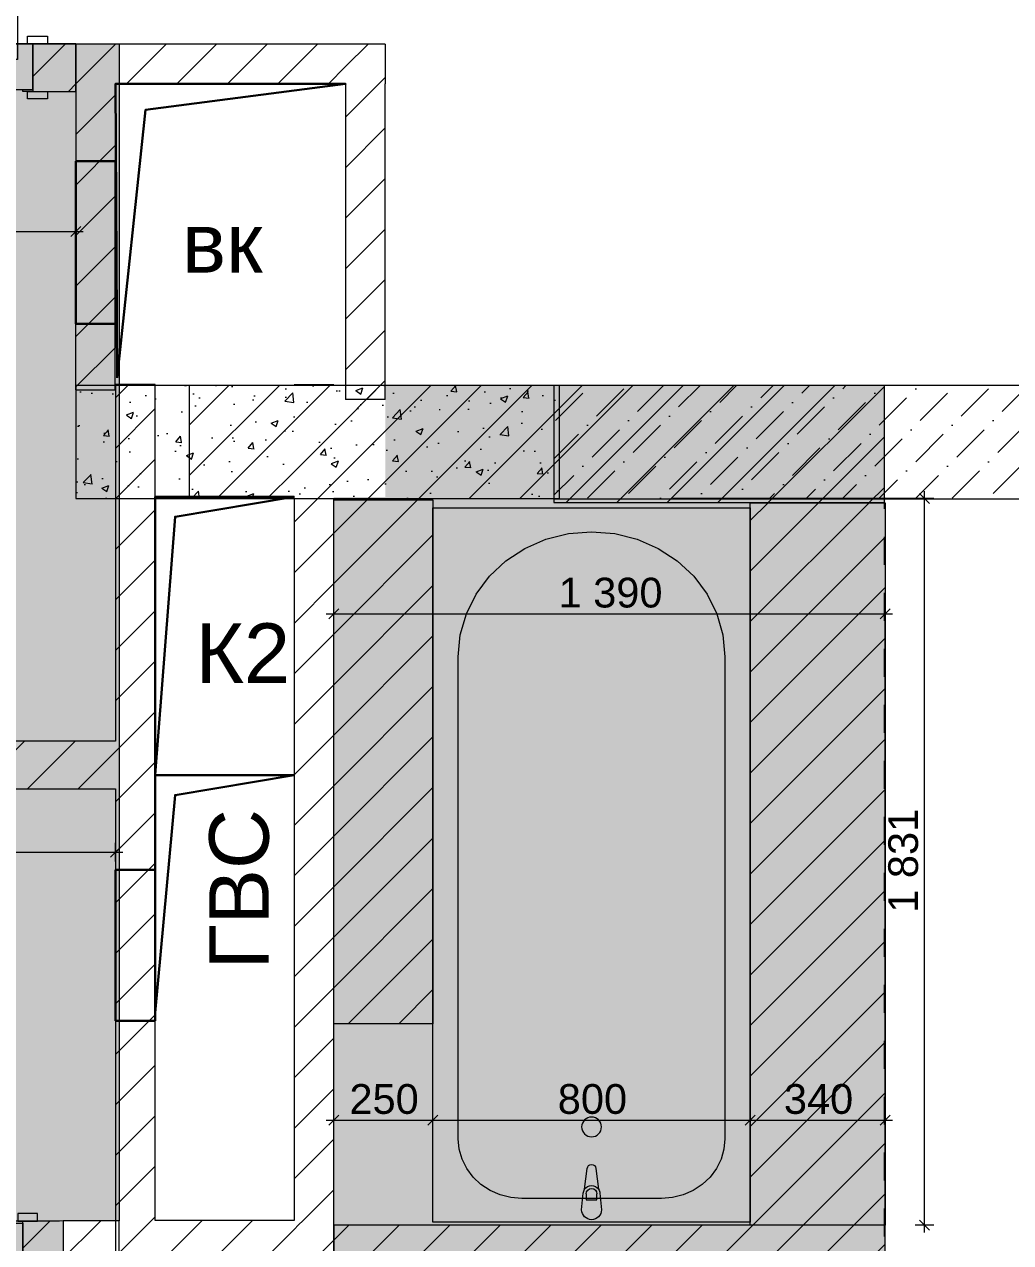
# Model space of a CAD drawing. Header units: millimetres. Extents: x 2336463 to 2579121, y 595385 to 778077.
# Drawn here: x 2405945 to 2408431, y 706978 to 710048 of the extents above; entities that cross this region are included whole.
import ezdxf

# ---------------------------------------------------------------- set-up
doc = ezdxf.new("R2010")
doc.units = ezdxf.units.MM
doc.header["$MEASUREMENT"] = 0
doc.linetypes.add('короткая штриховая', pattern=[141.111111, 70.555556, -70.555556])
for name, color, linetype in [('+возводимые стены', 7, 'Continuous'), ('1 Планировка размеры', 7, 'Continuous'), ('сит план', 7, 'Continuous')]:
    doc.layers.add(name, color=color, linetype=linetype)
for name, color, linetype, lineweight in [('+возводимые стены_Ном._пера__1', 7, 'Continuous', 13), ('+возводимые стены_Ном._пера__101', 252, 'Continuous', 5), ('+стена с дверью_Ном._пера__1', 7, 'Continuous', 13), ('1 Планировка_Ном._пера__1', 7, 'Continuous', 13), ('Двери ARCHICAD_Ном._пера__1', 7, 'Continuous', 13), ('Конструктив - Стены Несущие_Ном._пера__1', 7, 'Continuous', 13), ('Конструктив - Стены Несущие_Ном._пера__21', 7, 'Continuous', 30), ('сит план_Ном._пера__1', 7, 'Continuous', 13), ('сит план_Ном._пера__21', 7, 'Continuous', 30)]:
    doc.layers.add(name, color=color, linetype=linetype, lineweight=lineweight)
for name, color, linetype, lineweight, true_color in [('+возводимые стены_Ном._пера__169', 7, 'Continuous', 5, 0x68b353), ('+возводимые стены_Ном._пера__242', 7, 'Continuous', 13, 0x1b55b5), ('+размер планировка_Ном._пера__9', 7, 'Continuous', 15, 0x3dad99), ('+стена с дверью_Ном._пера__243', 7, 'Continuous', 13, 0xe25822), ('1 Планировка размеры_Ном._пера__242', 7, 'Continuous', 13, 0x1b55b5), ('Конструктив - Стены Несущие_Ном._пера__162', 7, 'Continuous', 5, 0xaaaaaa), ('сит план_Ном._пера__87', 7, 'Continuous', 20, 0x6a6a6a)]:
    doc.layers.add(name, color=color, linetype=linetype, lineweight=lineweight, true_color=true_color)
doc.styles.add('СГЕНЕРИР_СТИЛЬ_1', font='arial.ttf')
doc.dimstyles.new('СГЕНЕРИР_СТИЛЬ__1', dxfattribs={"dimtxt": 75, "dimasz": 23.75, "dimexe": 0.18, "dimexo": 300, "dimgap": 0, "dimtad": 1, "dimtih": 1, "dimtoh": 1, "dimdec": 0, "dimzin": 0, "dimdsep": 46, "dimtxsty": 'СГЕНЕРИР_СТИЛЬ_1', "dimblk": 'ARROWHEAD_6', "dimblk1": 'ARROWHEAD_6', "dimblk2": 'ARROWHEAD_6', "dimcen": 0.09, "dimclrd": 256, "dimclre": 256, "dimclrt": 256, "dimazin": 0, "dimtfac": 1, "dimtdec": 4, "dimtmove": 0, "dimatfit": 3, "dimfxl": 0, "dimtolj": 1, "dimtzin": 0, "dimarcsym": 0})
doc.dimstyles.new('СГЕНЕРИР_СТИЛЬ__2', dxfattribs={"dimtxt": 75, "dimasz": 23.75, "dimexe": 0.18, "dimexo": 300, "dimgap": 0, "dimtad": 1, "dimdec": 0, "dimzin": 0, "dimdsep": 46, "dimtxsty": 'СГЕНЕРИР_СТИЛЬ_1', "dimblk": 'ARROWHEAD_6', "dimblk1": 'ARROWHEAD_6', "dimblk2": 'ARROWHEAD_6', "dimcen": 0.09, "dimclrd": 256, "dimclre": 256, "dimclrt": 256, "dimazin": 0, "dimtfac": 1, "dimtdec": 4, "dimtmove": 0, "dimatfit": 3, "dimfxl": 0, "dimtolj": 1, "dimtzin": 0, "dimarcsym": 0})
pattern_1 = [(45, (2086872.015, 585813.69), (-63.639609, 63.639609), [])]

# ---------------------------------------------------------------- blocks, each defined once
blk = doc.blocks.new('Стена_949', base_point=(2406075.1, 709998.4))
at = {"layer": 'сит план_Ном._пера__87', "linetype": 'Continuous', "lineweight": 20, "true_color": 0x6a6a6a}
h = blk.add_hatch(dxfattribs=at)
h.set_pattern_fill('Блоки_Бетонные_Эффективные', color=251, style=0, pattern_type=2)
h.set_pattern_definition(pattern_1)
h.paths.add_polyline_path([(2406075.1, 709998.4), (2406074.5, 709127.1), (2406174.5, 709127), (2406175.1, 709998.3)])
at = {"layer": 'сит план_Ном._пера__1', "color": 7, "linetype": 'Continuous', "lineweight": 13, "flags": 128}
for points in [[(2406075.1, 709998.4), (2406074.5, 709127.1)], [(2406175.1, 709998.3), (2406075.1, 709998.4)], [(2406175.1, 709997.9), (2406175.1, 709998.3)], [(2406174.5, 709127), (2406175, 709897.9)], [(2406074.5, 709127.1), (2406174.5, 709127)]]:
    blk.add_lwpolyline(points, dxfattribs=at)
blk = doc.blocks.new('Стена_950', base_point=(2406075.1, 709997.9))
at = {"layer": 'сит план_Ном._пера__87', "linetype": 'Continuous', "lineweight": 20, "true_color": 0x6a6a6a}
h = blk.add_hatch(dxfattribs=at)
h.set_pattern_fill('Блоки_Бетонные_Эффективные', color=251, style=0, pattern_type=2)
h.set_pattern_definition(pattern_1)
h.paths.add_polyline_path([(2406755, 709997.9), (2406175.1, 709997.9), (2406175, 709897.9), (2406755, 709897.9)])
h = blk.add_hatch(dxfattribs=at)
h.set_pattern_fill('Блоки_Бетонные_Эффективные', color=251, style=0, pattern_type=2)
h.set_pattern_definition(pattern_1)
h.paths.add_polyline_path([(2406755, 709897.9), (2406855, 709897.9), (2406855, 709997.9)])
h = blk.add_hatch(dxfattribs=at)
h.set_pattern_fill('Блоки_Бетонные_Эффективные', color=251, style=0, pattern_type=2)
h.set_pattern_definition(pattern_1)
h.paths.add_polyline_path([(2406755, 709897.9), (2406855, 709997.9), (2406755, 709997.9)])
at = {"layer": 'сит план_Ном._пера__1', "color": 7, "linetype": 'Continuous', "lineweight": 13, "flags": 128}
for points in [[(2406855, 709997.9), (2406175.1, 709997.9)], [(2406855, 709997.9), (2406855, 709897.9)], [(2406175, 709897.9), (2406755, 709897.9)]]:
    blk.add_lwpolyline(points, dxfattribs=at)
blk = doc.blocks.new('Стена_951', base_point=(2406855, 709997.9))
at = {"layer": 'сит план_Ном._пера__87', "linetype": 'Continuous', "lineweight": 20, "true_color": 0x6a6a6a}
h = blk.add_hatch(dxfattribs=at)
h.set_pattern_fill('Блоки_Бетонные_Эффективные', color=251, style=0, pattern_type=2)
h.set_pattern_definition(pattern_1)
h.paths.add_polyline_path([(2406755, 709897.9), (2406754.8, 709102.8), (2406854.8, 709102.8), (2406855, 709897.9)])
at = {"layer": 'сит план_Ном._пера__1', "color": 7, "linetype": 'Continuous', "lineweight": 13, "flags": 128}
for points in [[(2406755, 709897.9), (2406754.8, 709102.8)], [(2406854.8, 709102.8), (2406855, 709897.9)], [(2406854.8, 709102.8), (2406754.8, 709102.8)]]:
    blk.add_lwpolyline(points, dxfattribs=at)
blk = doc.blocks.new('Стена_952', base_point=(2406361, 709137.9))
at = {"layer": 'сит план_Ном._пера__87', "linetype": 'Continuous', "lineweight": 20, "true_color": 0x6a6a6a}
h = blk.add_hatch(dxfattribs=at)
h.set_pattern_fill('Блоки_Бетонные_Эффективные', color=251, style=0, pattern_type=2)
h.set_pattern_definition(pattern_1)
h.paths.add_polyline_path([(2406625, 708852.8), (2406625, 709137.8), (2406361, 709137.9), (2406360.9, 708852.9)])
h = blk.add_hatch(dxfattribs=at)
h.set_pattern_fill('Блоки_Бетонные_Эффективные', color=251, style=0, pattern_type=2)
h.set_pattern_definition(pattern_1)
h.paths.add_polyline_path([(2407279.9, 708852.7), (2407280, 709137.7), (2406725, 709137.8), (2406725, 708852.8)])
at = {"layer": 'сит план_Ном._пера__1', "color": 7, "linetype": 'Continuous', "lineweight": 13, "flags": 128}
for points in [[(2406361, 709137.9), (2406360.9, 708852.9)], [(2406625, 709137.8), (2406361, 709137.9)], [(2406754.8, 709137.8), (2406725, 709137.8)], [(2407280, 709137.7), (2406854.8, 709137.8)], [(2406360.9, 708852.9), (2406625, 708852.8)], [(2406725, 708852.8), (2407279.9, 708852.7)]]:
    blk.add_lwpolyline(points, dxfattribs=at)
blk = doc.blocks.new('Стена_953', base_point=(2406175, 709139.9))
at = {"layer": 'сит план_Ном._пера__87', "linetype": 'Continuous', "lineweight": 20, "true_color": 0x6a6a6a}
h = blk.add_hatch(dxfattribs=at)
h.set_pattern_fill('Блоки_Бетонные_Эффективные', color=251, style=0, pattern_type=2)
h.set_pattern_definition(pattern_1)
h.paths.add_polyline_path([(2406275, 707033.9), (2406275, 709139.9), (2406175, 709139.9), (2406175, 707033.9)])
h = blk.add_hatch(dxfattribs=at)
h.set_pattern_fill('Блоки_Бетонные_Эффективные', color=251, style=0, pattern_type=2)
h.set_pattern_definition(pattern_1)
h.paths.add_polyline_path([(2406275, 707033.9), (2406175, 706933.9), (2406275, 706933.9)])
h = blk.add_hatch(dxfattribs=at)
h.set_pattern_fill('Блоки_Бетонные_Эффективные', color=251, style=0, pattern_type=2)
h.set_pattern_definition(pattern_1)
h.paths.add_polyline_path([(2406275, 707033.9), (2406175, 707033.9), (2406175, 706933.9)])
at = {"layer": 'сит план_Ном._пера__1', "color": 7, "linetype": 'Continuous', "lineweight": 13, "flags": 128}
for points in [[(2406175, 709139.9), (2406175, 708241.2)], [(2406275, 709139.9), (2406175, 709139.9)], [(2406275, 707033.9), (2406275, 709139.9)], [(2406175, 708121.2), (2406175, 706933.9)]]:
    blk.add_lwpolyline(points, dxfattribs=at)
blk = doc.blocks.new('Стена_954', base_point=(2406175, 706933.9))
at = {"layer": 'сит план_Ном._пера__87', "linetype": 'Continuous', "lineweight": 20, "true_color": 0x6a6a6a}
h = blk.add_hatch(dxfattribs=at)
h.set_pattern_fill('Блоки_Бетонные_Эффективные', color=251, style=0, pattern_type=2)
h.set_pattern_definition(pattern_1)
h.paths.add_polyline_path([(2406275, 706933.9), (2406625, 706933.9), (2406625, 707033.9), (2406275, 707033.9)])
h = blk.add_hatch(dxfattribs=at)
h.set_pattern_fill('Блоки_Бетонные_Эффективные', color=251, style=0, pattern_type=2)
h.set_pattern_definition(pattern_1)
h.paths.add_polyline_path([(2406725, 707033.9), (2406625, 707033.9), (2406725, 706933.9)])
h = blk.add_hatch(dxfattribs=at)
h.set_pattern_fill('Блоки_Бетонные_Эффективные', color=251, style=0, pattern_type=2)
h.set_pattern_definition(pattern_1)
h.paths.add_polyline_path([(2406725, 706933.9), (2406625, 707033.9), (2406625, 706933.9)])
at = {"layer": 'сит план_Ном._пера__1', "color": 7, "linetype": 'Continuous', "lineweight": 13, "flags": 128}
for points in [[(2406625, 707033.9), (2406275, 707033.9)], [(2406725, 706933.9), (2406725, 707033.9)], [(2406175, 706933.9), (2406178, 706933.9)], [(2406328, 706933.9), (2406725, 706933.9)]]:
    blk.add_lwpolyline(points, dxfattribs=at)
blk = doc.blocks.new('Стена_955', base_point=(2406725, 706933.9))
at = {"layer": 'сит план_Ном._пера__87', "linetype": 'Continuous', "lineweight": 20, "true_color": 0x6a6a6a}
h = blk.add_hatch(dxfattribs=at)
h.set_pattern_fill('Блоки_Бетонные_Эффективные', color=251, style=0, pattern_type=2)
h.set_pattern_definition(pattern_1)
h.paths.add_polyline_path([(2406725, 707033.9), (2406725, 709139.9), (2406625, 709139.9), (2406625, 707033.9)])
at = {"layer": 'сит план_Ном._пера__1', "color": 7, "linetype": 'Continuous', "lineweight": 13, "flags": 128}
for points in [[(2406625, 709139.9), (2406725, 709139.9)], [(2406625, 708852.8), (2406625, 707033.9)], [(2406725, 707033.9), (2406725, 708852.8)]]:
    blk.add_lwpolyline(points, dxfattribs=at)
blk = doc.blocks.new('Стена_1004', base_point=(2406725, 706921.9))
at = {"layer": '+возводимые стены_Ном._пера__169', "linetype": 'Continuous', "lineweight": 5, "true_color": 0x68b353}
h = blk.add_hatch(dxfattribs=at)
h.set_pattern_fill('Блоки_Бетонные_Эффективные', color=85, style=0, pattern_type=2)
h.set_pattern_definition(pattern_1)
h.paths.add_polyline_path([(2406725, 706921.9), (2408115.1, 706921.9), (2408115.1, 707021.9), (2406725, 707021.9)])
at = {"layer": '+возводимые стены_Ном._пера__101', "color": 252, "linetype": 'Continuous', "lineweight": 5, "flags": 128}
for points in [[(2408115.1, 707021.9), (2406725, 707021.9)], [(2406725, 707021.9), (2406725, 706921.9)], [(2408115.1, 706921.9), (2408115.1, 707021.9)], [(2406725, 706921.9), (2408115.1, 706921.9)]]:
    blk.add_lwpolyline(points, dxfattribs=at)
blk = doc.blocks.new('Стена_1007', base_point=(2404335, 708241.2))
at = {"layer": '+возводимые стены_Ном._пера__169', "linetype": 'Continuous', "lineweight": 5, "true_color": 0x68b353}
h = blk.add_hatch(dxfattribs=at)
h.set_pattern_fill('Блоки_Бетонные_Эффективные', color=85, style=0, pattern_type=2)
h.set_pattern_definition(pattern_1)
h.paths.add_polyline_path([(2404335, 708121.2), (2406175, 708121.2), (2406175, 708241.2), (2404335, 708241.2)])
at = {"layer": '+возводимые стены_Ном._пера__101', "color": 252, "linetype": 'Continuous', "lineweight": 5, "flags": 128}
for points in [[(2406175, 708241.2), (2404335, 708241.2)], [(2404335, 708121.2), (2406175, 708121.2)]]:
    blk.add_lwpolyline(points, dxfattribs=at)
blk = doc.blocks.new('Однопольная Дверь 25_3')
at = {"layer": 'Двери ARCHICAD_Ном._пера__1', "color": 7, "linetype": 'Continuous', "lineweight": 13}
for p, q in [((362, 0), (362, 804)), ((362, 804), (402, 804)), ((402, 804), (402, 0)), ((-477, 0), (-477, 19)), ((-477, 19), (-427, 19)), ((-427, 0), (-477, 0)), ((-440, 0), (-477, 0)), ((-440, 0), (-477, 0)), ((-402, 0), (-440, 0)), ((-440, 0), (-440, -115)), ((-440, 0), (-440, -115)), ((-440, 0), (-440, -115)), ((-427, 19), (-427, 0)), ((-402, -40), (-402, 0)), ((402, 0), (362, 0)), ((440, 0), (402, 0)), ((402, 0), (402, -40)), ((427, 19), (477, 19)), ((427, 0), (427, 19)), ((477, 0), (427, 0)), ((440, -115), (440, 0)), ((440, 0), (440, -115)), ((440, 0), (440, -115)), ((440, 0), (477, 0)), ((440, 0), (477, 0)), ((477, 19), (477, 0)), ((-390, -40), (-402, -40)), ((-390, -115), (-390, -40)), ((402, -40), (390, -40)), ((390, -40), (390, -115)), ((-477, -139), (-477, -120)), ((-477, -120), (-427, -120)), ((-440, -120), (-477, -120)), ((-440, -120), (-477, -120)), ((-440, -120), (-440, -115)), ((-440, -115), (-415, -115)), ((-440, -115), (-390, -115)), ((-440, -115), (-440, -120)), ((-440, -115), (-440, -120)), ((-415, -120), (-440, -120)), ((-427, -120), (-427, -139)), ((-415, -115), (-415, -120)), ((390, -115), (440, -115)), ((415, -120), (415, -115)), ((415, -115), (440, -115)), ((440, -120), (415, -120)), ((427, -120), (477, -120)), ((427, -139), (427, -120)), ((440, -115), (440, -120)), ((440, -115), (440, -120)), ((440, -115), (440, -120)), ((440, -120), (477, -120)), ((440, -120), (477, -120)), ((477, -120), (477, -139)), ((-427, -139), (-477, -139)), ((477, -139), (427, -139))]:
    blk.add_line(p, q, dxfattribs=at)
blk.add_arc((402, 0), 804, 90, 180, dxfattribs=at)
blk = doc.blocks.new('Стена_1008', base_point=(2406075.1, 709999))
at = {"layer": '+возводимые стены_Ном._пера__169', "linetype": 'Continuous', "lineweight": 5, "true_color": 0x68b353}
h = blk.add_hatch(dxfattribs=at)
h.set_pattern_fill('Блоки_Бетонные_Эффективные', color=85, style=0, pattern_type=2)
h.set_pattern_definition(pattern_1)
h.paths.add_polyline_path([(2404335, 709999), (2404335, 709879), (2405086.2, 709879), (2405086.2, 709999)])
h = blk.add_hatch(dxfattribs=at)
h.set_pattern_fill('Блоки_Бетонные_Эффективные', color=85, style=0, pattern_type=2)
h.set_pattern_definition(pattern_1)
h.paths.add_polyline_path([(2406075.1, 709999), (2405966.2, 709999), (2405966.2, 709879), (2406075.1, 709879)])
at = {"layer": '+возводимые стены_Ном._пера__101', "color": 252, "linetype": 'Continuous', "lineweight": 5}
for p, q in [((2405086.2, 709999), (2405049.2, 709999)), ((2405086.2, 709999), (2405086.2, 709884)), ((2405966.2, 709999), (2406003.2, 709999)), ((2405966.2, 709999), (2405966.2, 709884)), ((2405086.2, 709879), (2405049.2, 709879)), ((2405086.2, 709884), (2405086.2, 709879)), ((2405966.2, 709884), (2405966.2, 709879)), ((2405966.2, 709879), (2406003.2, 709879))]:
    blk.add_line(p, q, dxfattribs=at)
at = {"layer": '+возводимые стены_Ном._пера__101', "color": 252, "linetype": 'Continuous', "lineweight": 5, "flags": 128}
for points in [[(2405086.2, 709999), (2404335, 709999)], [(2406075.1, 709999), (2405966.2, 709999)], [(2406075.1, 709879), (2406075.1, 709999)], [(2404335, 709879), (2405086.2, 709879)], [(2405966.2, 709879), (2406075.1, 709879)]]:
    blk.add_lwpolyline(points, dxfattribs=at)
at = {"layer": 'Двери ARCHICAD_Ном._пера__1', "color": 7, "linetype": 'Continuous', "lineweight": 13, "zscale": 1000}
blk.add_blockref('Однопольная Дверь 25_3', (2405526.2, 709999), dxfattribs=at)
blk = doc.blocks.new('Однопольная Дверь 25_4')
at = {"layer": 'Двери ARCHICAD_Ном._пера__1', "color": 7, "linetype": 'Continuous', "lineweight": 13}
for p, q in [((322, 0), (322, 724)), ((322, 724), (362, 724)), ((362, 724), (362, 0)), ((-437, 0), (-437, 19)), ((-437, 19), (-387, 19)), ((-387, 0), (-437, 0)), ((-400, 0), (-437, 0)), ((-400, 0), (-437, 0)), ((-362, 0), (-400, 0)), ((-400, 0), (-400, -115)), ((-400, 0), (-400, -115)), ((-400, 0), (-400, -115)), ((-387, 19), (-387, 0)), ((-362, -40), (-362, 0)), ((362, 0), (322, 0)), ((400, 0), (362, 0)), ((362, 0), (362, -40)), ((387, 19), (437, 19)), ((387, 0), (387, 19)), ((437, 0), (387, 0)), ((400, -115), (400, 0)), ((400, 0), (400, -115)), ((400, 0), (400, -115)), ((400, 0), (437, 0)), ((400, 0), (437, 0)), ((437, 19), (437, 0)), ((-350, -40), (-362, -40)), ((-350, -115), (-350, -40)), ((362, -40), (350, -40)), ((350, -40), (350, -115)), ((-437, -139), (-437, -120)), ((-437, -120), (-387, -120)), ((-400, -120), (-437, -120)), ((-400, -120), (-437, -120)), ((-400, -120), (-400, -115)), ((-400, -115), (-375, -115)), ((-400, -115), (-350, -115)), ((-400, -115), (-400, -120)), ((-400, -115), (-400, -120)), ((-375, -120), (-400, -120)), ((-387, -120), (-387, -139)), ((-375, -115), (-375, -120)), ((350, -115), (400, -115)), ((375, -120), (375, -115)), ((375, -115), (400, -115)), ((400, -120), (375, -120)), ((387, -120), (437, -120)), ((387, -139), (387, -120)), ((400, -115), (400, -120)), ((400, -115), (400, -120)), ((400, -115), (400, -120)), ((400, -120), (437, -120)), ((400, -120), (437, -120)), ((437, -120), (437, -139)), ((-387, -139), (-437, -139)), ((437, -139), (387, -139))]:
    blk.add_line(p, q, dxfattribs=at)
blk.add_arc((362, 0), 724, 90, 180, dxfattribs=at)
blk = doc.blocks.new('Стена_1011', base_point=(2404509.6, 706912.3))
at = {"layer": '+возводимые стены_Ном._пера__169', "linetype": 'Continuous', "lineweight": 5, "true_color": 0x68b353}
h = blk.add_hatch(dxfattribs=at)
h.set_pattern_fill('Блоки_Бетонные_Эффективные', color=85, style=0, pattern_type=2)
h.set_pattern_definition(pattern_1)
h.paths.add_polyline_path([(2404509.6, 707032.3), (2404509.6, 706912.3), (2405141.5, 706912.3), (2405141.5, 707032.3)])
h = blk.add_hatch(dxfattribs=at)
h.set_pattern_fill('Блоки_Бетонные_Эффективные', color=85, style=0, pattern_type=2)
h.set_pattern_definition(pattern_1)
h.paths.add_polyline_path([(2406034.2, 707032.3), (2405941.5, 707032.3), (2405941.5, 706912.3), (2406034.2, 706912.3)])
at = {"layer": '+возводимые стены_Ном._пера__101', "color": 252, "linetype": 'Continuous', "lineweight": 5}
for p, q in [((2405141.5, 707032.3), (2405104.5, 707032.3)), ((2405141.5, 707027.3), (2405141.5, 707032.3)), ((2405941.5, 707032.3), (2405978.5, 707032.3)), ((2405941.5, 707027.3), (2405941.5, 707032.3)), ((2405141.5, 706912.3), (2405141.5, 707027.3)), ((2405941.5, 706912.3), (2405941.5, 707027.3)), ((2405141.5, 706912.3), (2405104.5, 706912.3)), ((2405941.5, 706912.3), (2405978.5, 706912.3))]:
    blk.add_line(p, q, dxfattribs=at)
at = {"layer": '+возводимые стены_Ном._пера__101', "color": 252, "linetype": 'Continuous', "lineweight": 5, "flags": 128}
for points in [[(2405141.5, 707032.3), (2404509.6, 707032.3)], [(2404509.6, 706912.3), (2404509.6, 707032.3)], [(2406034.2, 707032.3), (2405941.5, 707032.3)], [(2404509.6, 706912.3), (2405141.5, 706912.3)], [(2405941.5, 706912.3), (2406034.2, 706912.3)]]:
    blk.add_lwpolyline(points, dxfattribs=at)
at = {"layer": 'Двери ARCHICAD_Ном._пера__1', "color": 7, "linetype": 'Continuous', "lineweight": 13, "xscale": -0.9999999999999999, "zscale": 1000, "rotation": 180.000753891838}
blk.add_blockref('Однопольная Дверь 25_4', (2405541.5, 706912.3), dxfattribs=at)
blk = doc.blocks.new('Стена_1012', base_point=(2406034.2, 706602.6))
at = {"layer": '+возводимые стены_Ном._пера__169', "linetype": 'Continuous', "lineweight": 5, "true_color": 0x68b353}
h = blk.add_hatch(dxfattribs=at)
h.set_pattern_fill('Блоки_Бетонные_Эффективные', color=85, style=0, pattern_type=2)
h.set_pattern_definition(pattern_1)
h.paths.add_polyline_path([(2406034.2, 707032.3), (2406034.2, 706912.3), (2406184.2, 707032.4)])
h = blk.add_hatch(dxfattribs=at)
h.set_pattern_fill('Блоки_Бетонные_Эффективные', color=85, style=0, pattern_type=2)
h.set_pattern_definition(pattern_1)
h.paths.add_polyline_path([(2406034.2, 706912.3), (2406184.2, 706912.4), (2406184.2, 707032.4)])
h = blk.add_hatch(dxfattribs=at)
h.set_pattern_fill('Блоки_Бетонные_Эффективные', color=85, style=0, pattern_type=2)
h.set_pattern_definition(pattern_1)
h.paths.add_polyline_path([(2406034.2, 706912.3), (2406034.2, 706602.6), (2406184.2, 706602.6), (2406184.2, 706912.4)])
at = {"layer": '+возводимые стены_Ном._пера__101', "color": 252, "linetype": 'Continuous', "lineweight": 5, "flags": 128}
for points in [[(2406184.2, 707032.4), (2406034.2, 707032.3)], [(2406184.2, 706602.6), (2406184.2, 707032.4)], [(2406034.2, 706912.3), (2406034.2, 706602.6)]]:
    blk.add_lwpolyline(points, dxfattribs=at)
blk = doc.blocks.new('Стена_1067', base_point=(2407280, 709137.7))
at = {"layer": '+возводимые стены_Ном._пера__169', "linetype": 'Continuous', "lineweight": 5, "true_color": 0x68b353}
h = blk.add_hatch(dxfattribs=at)
h.set_pattern_fill('Блоки_Бетонные_Эффективные', color=85, style=0, pattern_type=2)
h.set_pattern_definition(pattern_1)
h.paths.add_polyline_path([(2407279.9, 708842.7), (2408113.1, 708842.7), (2408113.1, 709137.7), (2407280, 709137.7)])
at = {"layer": '+возводимые стены_Ном._пера__101', "color": 252, "linetype": 'Continuous', "lineweight": 5, "flags": 128}
for points in [[(2408113.1, 709137.7), (2407280, 709137.7)], [(2408113.1, 708842.7), (2408113.1, 709137.7)], [(2407279.9, 708852.7), (2407279.9, 708842.7)], [(2407279.9, 708842.7), (2408113.1, 708842.7)]]:
    blk.add_lwpolyline(points, dxfattribs=at)
blk = doc.blocks.new('Ванна 25_3')
at = {"layer": '1 Планировка_Ном._пера__1', "color": 7, "linetype": 'Continuous', "lineweight": 13}
for p, q in [((56.2, -386.4), (71.1, -386.4)), ((56.2, -413.6), (56.2, -386.4)), ((71.1, -413.6), (56.2, -413.6))]:
    blk.add_line(p, q, dxfattribs=at)
at = {"layer": '1 Планировка_Ном._пера__1', "color": 7, "linetype": 'Continuous', "lineweight": 13, "flags": 128}
for points in [[(0, -800), (1800, -800), (1800, 0), (0, 0)], [(210, -64), (184, -66.4), (158.7, -73.6), (135, -85.4), (113.6, -101.4), (95.1, -121.2), (80.1, -144), (69, -169.3), (62.3, -196.2), (60, -224), (60, -576), (62.3, -603.8), (69, -630.7), (80.1, -656), (95.1, -678.8), (113.6, -698.6), (135, -714.6), (158.7, -726.4), (184, -733.6), (210, -736), (1425, -736), (1479.7, -730.9), (1532.7, -715.7), (1582.5, -691), (1627.5, -657.4), (1666.3, -616), (1697.8, -568), (1721, -514.9), (1735.2, -458.3), (1740, -400), (1735.2, -341.7), (1721, -285.1), (1697.8, -232), (1666.3, -184), (1627.5, -142.6), (1582.5, -109), (1532.7, -84.3), (1479.7, -69.1), (1425, -64)]]:
    blk.add_lwpolyline(points, close=True, dxfattribs=at)
blk.add_lwpolyline([(31.3, -425), (73.3, -421, 0.12102), (82.8, -417.7), (135.7, -411.1, 0.882566), (135.7, -388.9), (82.8, -382.3, 0.12102), (73.3, -379), (31.3, -375, 1)], format="xyb", close=True, dxfattribs=at)
at = {"layer": '1 Планировка_Ном._пера__1', "color": 7, "linetype": 'Continuous', "lineweight": 13}
blk.add_circle((240, -400), 25, dxfattribs=at)
for centre, radius, start, end in [((71.1, -400), 13.6, 270, 90), ((71.4, -400), 21.1, 302.771, 57.229)]:
    blk.add_arc(centre, radius, start, end, dxfattribs=at)
blk = doc.blocks.new('*D3725', base_point=(2086872, 585813.7))
at = {"layer": '1 Планировка размеры_Ном._пера__242', "color": 152, "linetype": 'Continuous', "lineweight": 13, "true_color": 0x1b55b5}
for p, q in [((2406737.5, 708574.8), (2406712.5, 708549.8)), ((2406725, 707233.9), (2406725, 708585.8)), ((2408102.5, 708549.8), (2408127.5, 708574.8)), ((2408115, 705698.6), (2408115, 708585.8)), ((2406706.2, 708562.3), (2406725, 708562.3)), ((2406725, 708562.3), (2408115, 708562.3)), ((2408115, 708562.3), (2408133.7, 708562.3))]:
    blk.add_line(p, q, dxfattribs=at)
at = {"layer": '1 Планировка размеры_Ном._пера__242', "color": 152, "lineweight": 13, "true_color": 0x1b55b5, "insert": (2407291.7, 708577.3), "char_height": 75, "attachment_point": 7, "style": 'СГЕНЕРИР_СТИЛЬ_1'}
blk.add_mtext('\\A1;{\\pql;\\fArial|b0|i0|c204|p38;1\xa0390}', dxfattribs=at)
blk = doc.blocks.new('ARROWHEAD_6')
at = {"color": 0, "linetype": 'Continuous', "lineweight": 0}
for p, q in [((0, 0), (-1, 0)), ((-0.5, -0.5), (0.5, 0.5))]:
    blk.add_line(p, q, dxfattribs=at)
blk = doc.blocks.new('*D3783', base_point=(2086872, 585813.7))
at = {"layer": '1 Планировка размеры_Ном._пера__242', "color": 152, "linetype": 'Continuous', "lineweight": 13, "true_color": 0x1b55b5}
for p, q in [((2408237.3, 708852.7), (2407579.9, 708852.7)), ((2408226.4, 708840.2), (2408201.4, 708865.2)), ((2408213.9, 708852.7), (2408213.9, 708871.4)), ((2408213.9, 707021.9), (2408213.9, 708852.7)), ((2408201.4, 707034.4), (2408226.4, 707009.4)), ((2408237.3, 707021.9), (2408190.5, 707021.9)), ((2408213.9, 707003.1), (2408213.9, 707021.9))]:
    blk.add_line(p, q, dxfattribs=at)
at = {"layer": '1 Планировка размеры_Ном._пера__242', "color": 152, "lineweight": 13, "true_color": 0x1b55b5, "insert": (2408198.9, 707809), "char_height": 75, "attachment_point": 7, "rotation": 90, "style": 'СГЕНЕРИР_СТИЛЬ_1'}
blk.add_mtext('\\A1;{\\pql;\\fArial|b0|i0|c204|p38;1\xa0831}', dxfattribs=at)
blk = doc.blocks.new('*D3804', base_point=(2086872, 585813.7))
at = {"layer": '1 Планировка размеры_Ном._пера__242', "color": 152, "linetype": 'Continuous', "lineweight": 13, "true_color": 0x1b55b5}
for p, q in [((2405145.1, 709331.1), (2405145.1, 709549.1)), ((2406075, 709152.9), (2406075, 709549.1)), ((2405157.6, 709538.2), (2405132.6, 709513.2)), ((2405145.1, 709525.7), (2406075, 709525.7)), ((2406062.5, 709513.2), (2406087.5, 709538.2)), ((2406075, 709525.7), (2406093.7, 709525.7))]:
    blk.add_line(p, q, dxfattribs=at)
at = {"layer": '1 Планировка размеры_Ном._пера__242', "color": 152, "lineweight": 13, "true_color": 0x1b55b5, "insert": (2405524.6, 709540.7), "char_height": 75, "attachment_point": 7, "style": 'СГЕНЕРИР_СТИЛЬ_1'}
blk.add_mtext('\\A1;{\\pql;\\fArial|b0|i0|c204|p38;930}', dxfattribs=at)
blk = doc.blocks.new('*D3819', base_point=(2086872, 585813.7))
at = {"layer": '1 Планировка размеры_Ном._пера__242', "color": 152, "linetype": 'Continuous', "lineweight": 13, "true_color": 0x1b55b5}
for p, q in [((2405109.6, 707807.6), (2405109.6, 707985.4)), ((2406175, 707938.5), (2406175, 707985.4)), ((2405122.1, 707974.5), (2405097.1, 707949.5)), ((2405109.6, 707962), (2406175, 707962)), ((2406162.5, 707949.5), (2406187.5, 707974.5)), ((2406175, 707962), (2406193.7, 707962))]:
    blk.add_line(p, q, dxfattribs=at)
at = {"layer": '1 Планировка размеры_Ном._пера__242', "color": 152, "lineweight": 13, "true_color": 0x1b55b5, "insert": (2405514.1, 707977), "char_height": 75, "attachment_point": 7, "style": 'СГЕНЕРИР_СТИЛЬ_1'}
blk.add_mtext('\\A1;{\\pql;\\fArial|b0|i0|c204|p38;1\xa0065}', dxfattribs=at)
blk = doc.blocks.new('*D3859', base_point=(2086872, 585813.7))
at = {"layer": '1 Планировка размеры_Ном._пера__242', "color": 152, "linetype": 'Continuous', "lineweight": 13, "true_color": 0x1b55b5}
for p, q in [((2406725, 707262.9), (2406725, 707309.8)), ((2406975, 707262.9), (2406975, 707309.8)), ((2406706.2, 707286.3), (2406725, 707286.3)), ((2406737.5, 707298.8), (2406712.5, 707273.8)), ((2406725, 707286.3), (2406975, 707286.3)), ((2406987.5, 707298.8), (2406962.5, 707273.8))]:
    blk.add_line(p, q, dxfattribs=at)
at = {"layer": '1 Планировка размеры_Ном._пера__242', "color": 152, "lineweight": 13, "true_color": 0x1b55b5, "insert": (2406764.6, 707301.3), "char_height": 75, "attachment_point": 7, "style": 'СГЕНЕРИР_СТИЛЬ_1'}
blk.add_mtext('\\A1;{\\pql;\\fArial|b0|i0|c204|p38;250}', dxfattribs=at)
blk = doc.blocks.new('*D3860', base_point=(2086872, 585813.7))
at = {"layer": '1 Планировка размеры_Ном._пера__242', "color": 152, "linetype": 'Continuous', "lineweight": 13, "true_color": 0x1b55b5}
for p, q in [((2406975, 707262.9), (2406975, 707309.8)), ((2407775, 707262.9), (2407775, 707309.8)), ((2406987.5, 707298.8), (2406962.5, 707273.8)), ((2406975, 707286.3), (2407775, 707286.3)), ((2407787.5, 707298.8), (2407762.5, 707273.8))]:
    blk.add_line(p, q, dxfattribs=at)
at = {"layer": '1 Планировка размеры_Ном._пера__242', "color": 152, "lineweight": 13, "true_color": 0x1b55b5, "insert": (2407289.7, 707301.3), "char_height": 75, "attachment_point": 7, "style": 'СГЕНЕРИР_СТИЛЬ_1'}
blk.add_mtext('\\A1;{\\pql;\\fArial|b0|i0|c204|p38;800}', dxfattribs=at)
blk = doc.blocks.new('*D3861', base_point=(2086872, 585813.7))
at = {"layer": '1 Планировка размеры_Ном._пера__242', "color": 152, "linetype": 'Continuous', "lineweight": 13, "true_color": 0x1b55b5}
for p, q in [((2407775, 707262.9), (2407775, 707309.8)), ((2408115.1, 707262.9), (2408115.1, 707309.8)), ((2407787.5, 707298.8), (2407762.5, 707273.8)), ((2407775, 707286.3), (2408115.1, 707286.3)), ((2408102.6, 707273.8), (2408127.6, 707298.8)), ((2408115.1, 707286.3), (2408133.9, 707286.3))]:
    blk.add_line(p, q, dxfattribs=at)
at = {"layer": '1 Планировка размеры_Ном._пера__242', "color": 152, "lineweight": 13, "true_color": 0x1b55b5, "insert": (2407859.7, 707301.3), "char_height": 75, "attachment_point": 7, "style": 'СГЕНЕРИР_СТИЛЬ_1'}
blk.add_mtext('\\A1;{\\pql;\\fArial|b0|i0|c204|p38;340}', dxfattribs=at)

msp = doc.modelspace()

# ---------------------------------------------------------------- hatches: boundary and pattern name
at = {"layer": '+возводимые стены_Ном._пера__242', "linetype": 'Continuous', "lineweight": 13, "true_color": 0x1b55b5}
h = msp.add_hatch(dxfattribs=at)
h.set_pattern_fill('Блоки_Бетонные_Эффективные', color=152, style=0, pattern_type=2)
h.set_pattern_definition(pattern_1)
h.paths.add_polyline_path([(2406725, 708849.8), (2406975, 708849.8), (2406975, 707529.4), (2406725, 707529.4)])
h = msp.add_hatch(dxfattribs=at)
h.set_pattern_fill('Блоки_Бетонные_Эффективные', color=152, style=0, pattern_type=2)
h.set_pattern_definition(pattern_1)
h.paths.add_polyline_path([(2408115.1, 707021.9), (2407775.1, 707021.9), (2407775.1, 708842.3), (2408115.1, 708842.3)])
at = {"layer": '+размер планировка_Ном._пера__9', "linetype": 'Continuous', "lineweight": 0, "true_color": 0x0f2b26}
msp.add_hatch(color=118, dxfattribs=at).paths.add_polyline_path([(2406326.1, 706921.9), (2406326.1, 705398.6), (2408115, 705398.6), (2408115, 706600.1), (2408115.1, 706600.1), (2408115.1, 708856.9), (2408113.1, 708856.9), (2408113.1, 709137.7), (2406855, 709137.7), (2406855, 708856.9), (2406725, 708856.9), (2406725, 706921.9)])
at = {"layer": '+стена с дверью_Ном._пера__243', "linetype": 'Continuous', "lineweight": 0, "true_color": 0x381608}
msp.add_hatch(color=28, dxfattribs=at).paths.add_polyline_path([(2397562, 706910.6), (2404214.6, 706910.6), (2404214.6, 709999), (2406042.9, 709999), (2406184.2, 709999), (2406184.2, 707032.4), (2406042.9, 707032.4), (2406042.9, 705401.1), (2406063, 705401.1), (2406063, 704006.7), (2406065.2, 704006.7), (2406065.2, 701204.4), (2404440, 701204.4), (2404440, 704006.7), (2403834.9, 704006.7), (2403834.9, 703610.7), (2398839.9, 703610.7), (2398839.9, 705400.5), (2397562, 705400.5)])
at = {"layer": 'Конструктив - Стены Несущие_Ном._пера__162', "linetype": 'Continuous', "lineweight": 5, "true_color": 0xaaaaaa}
h = msp.add_hatch(dxfattribs=at)
h.set_pattern_fill('Бетон_01', color=253, style=0, pattern_type=2)
h.set_pattern_definition([(45, (2086872.01, 585813.69), (-91.92388, 91.92388), [97.499996, -32.5, 0, -32.5]), (45, (2086883.5, 585917.1), (-91.92388, 91.92388), [97.499996, -32.5, 0, -32.5])])
h.paths.add_polyline_path([(2409684.1, 709137.7), (2407280, 709137.7), (2407280, 708852.3), (2409684.1, 708852.3)])
at = {"layer": 'сит план_Ном._пера__1', "linetype": 'Continuous', "lineweight": 13}
h = msp.add_hatch(dxfattribs=at)
h.set_pattern_fill('AR_CONC', style=0, pattern_type=2)
h.set_pattern_definition([(50, (2086872.01, 585813.69), (-182.18467, 15.939086), [19.05, -209.55]), (355, (2086872.01, 585813.69), (-35.24342, 191.05685), [15.24, -167.64058]), (100.451445, (2086887.2, 585812.36), (146.94125, 175.11775), [16.19001, -178.09024]), (46.1842, (2086872.01, 585864.49), (-271.07904, 42.04233), [28.575, -314.325]), (96.63556, (2086894.6, 585860.98), (237.40413, 247.42612), [24.28502, -267.1356]), (351.18415, (2086872.01, 585864.49), (237.40413, 247.42612), [22.85997, -251.45973]), (21, (2086897.41, 585851.79), (-151.61439, 102.2652), [19.05, -209.55]), (326, (2086897.41, 585851.79), (61.80203, 184.18797), [15.24, -167.64]), (71.451445, (2086910.05, 585843.26), (213.41642, 81.92277), [16.19001, -178.08994]), (37.5, (2086872.015, 585813.686), (3.088603, 84.555039), [0, -165.608, 0, -170.18, 0, -168.275]), (7.5, (2086872.015, 585813.69), (66.819663, 100.180575), [0, -97.028, 0, -161.798, 0, -64.135]), (327.5, (2086815.37, 585813.686), (-135.590595, 5.728744), [0, -63.5, 0, -198.12, 0, -262.89]), (317.5, (2086789.97, 585813.69), (148.12918, 25.42649), [0, -82.55, 0, -131.572, 0, -186.69])])
h.paths.add_polyline_path([(2407294, 709137.7), (2406075, 709137.7), (2406075, 708852.9), (2407294, 708852.9)])

# ---------------------------------------------------------------- linework, layer by layer
at = {"layer": '+возводимые стены_Ном._пера__1', "color": 7, "linetype": 'Continuous', "lineweight": 13, "flags": 128}
for points in [[(2406725, 708849.8), (2406975, 708849.8), (2406975, 707529.4), (2406725, 707529.4)], [(2408115.1, 707021.9), (2407775.1, 707021.9), (2407775.1, 708842.3), (2408115.1, 708842.3)]]:
    msp.add_lwpolyline(points, close=True, dxfattribs=at)
at = {"layer": '+стена с дверью_Ном._пера__1', "color": 7, "linetype": 'Continuous', "lineweight": 13, "flags": 128}
msp.add_lwpolyline([(2397562, 706910.6), (2404214.6, 706910.6), (2404214.6, 709999), (2406042.9, 709999), (2406184.2, 709999), (2406184.2, 707032.4), (2406042.9, 707032.4), (2406042.9, 705401.1), (2406063, 705401.1), (2406063, 704006.7), (2406065.2, 704006.7), (2406065.2, 701204.4), (2404440, 701204.4), (2404440, 704006.7), (2403834.9, 704006.7), (2403834.9, 703610.7), (2398839.9, 703610.7), (2398839.9, 705400.5), (2397562, 705400.5)], close=True, dxfattribs=at)
at = {"layer": '1 Планировка_Ном._пера__1', "color": 7, "linetype": 'короткая штриховая', "lineweight": 13}
msp.add_line((2408115.1, 694010.7), (2408113.1, 709137.7), dxfattribs=at)
at = {"layer": 'Конструктив - Стены Несущие_Ном._пера__1', "color": 7, "linetype": 'Continuous', "lineweight": 13, "flags": 128}
msp.add_lwpolyline([(2409684.1, 709137.7), (2407280, 709137.7), (2407280, 708852.3), (2409684.1, 708852.3)], close=True, dxfattribs=at)
at = {"layer": 'Конструктив - Стены Несущие_Ном._пера__21', "color": 7, "linetype": 'Continuous', "lineweight": 30}
for p, q in [((2406075, 709702.9), (2406175, 709702.9)), ((2406075, 709292.9), (2406075, 709702.9)), ((2406175, 709702.9), (2406175, 709292.9)), ((2406175, 709292.9), (2406075, 709292.9)), ((2406175, 707916.9), (2406275, 707916.9)), ((2406175, 707536.9), (2406175, 707916.9)), ((2406275, 707916.9), (2406275, 707536.9)), ((2406275, 707536.9), (2406175, 707536.9))]:
    msp.add_line(p, q, dxfattribs=at)
at = {"layer": 'сит план_Ном._пера__1', "color": 7, "linetype": 'Continuous', "lineweight": 13, "flags": 128}
msp.add_lwpolyline([(2407294, 709137.7), (2406075, 709137.7), (2406075, 708852.9), (2407294, 708852.9)], close=True, dxfattribs=at)
at = {"layer": 'сит план_Ном._пера__21', "color": 7, "linetype": 'Continuous', "lineweight": 30, "flags": 128}
for points in [[(2406178.9, 709156.9), (2406250.5, 709832.4), (2406755, 709897.9), (2406175, 709898.3)], [(2406275, 708156.9), (2406325, 708806.9), (2406625, 708856.9), (2406275, 708856.9)], [(2406275, 707556.9), (2406325, 708105.5), (2406625, 708155.5), (2406275, 708155.5)]]:
    msp.add_lwpolyline(points, close=True, dxfattribs=at)

# ---------------------------------------------------------------- block references
at = {"layer": '+возводимые стены', "color": 252, "lineweight": 5}
for name, p in [('Стена_1008', (2406075.1, 709999)), ('Стена_1067', (2407280, 709137.7)), ('Стена_1007', (2404335, 708241.2)), ('Стена_1011', (2404509.6, 706912.3)), ('Стена_1012', (2406034.2, 706602.6)), ('Стена_1004', (2406725, 706921.9))]:
    msp.add_blockref(name, p, dxfattribs=at)
at = {"layer": '1 Планировка_Ном._пера__1', "color": 7, "linetype": 'Continuous', "lineweight": 13, "xscale": -1, "zscale": 1000, "rotation": 270}
msp.add_blockref('Ванна 25_3', (2407775, 707029.4), dxfattribs=at)
at = {"layer": 'сит план', "color": 7, "lineweight": 13}
for name, p in [('Стена_949', (2406075.1, 709998.4)), ('Стена_950', (2406075.1, 709997.9)), ('Стена_951', (2406855, 709997.9)), ('Стена_953', (2406175, 709139.9)), ('Стена_952', (2406361, 709137.9)), ('Стена_955', (2406725, 706933.9)), ('Стена_954', (2406175, 706933.9))]:
    msp.add_blockref(name, p, dxfattribs=at)

# ---------------------------------------------------------------- texts
at = {"layer": 'сит план_Ном._пера__1', "color": 7, "linetype": 'Continuous', "lineweight": 13, "char_height": 150, "attachment_point": 1, "style": 'СГЕНЕРИР_СТИЛЬ_1'}
for s, insert in [('\\A1;{\\pql;\\fArial|b0|i0|c204|p38;вк}', (2406342.4, 709572.3)), ('\\A1;{\\pql;\\fArial|b0|i0|c204|p38;К\\fArial|b0|i0|c204|p38;2}', (2406376.6, 708538.4))]:
    msp.add_mtext(s, dxfattribs=dict(at, insert=insert))
at = {"layer": 'сит план_Ном._пера__1', "color": 7, "linetype": 'Continuous', "lineweight": 13, "insert": (2406411.2, 707666), "char_height": 150, "attachment_point": 1, "rotation": 90, "style": 'СГЕНЕРИР_СТИЛЬ_1'}
msp.add_mtext('\\A1;{\\pql;\\fArial|b0|i0|c204|p38;ГВС}', dxfattribs=at)

# ---------------------------------------------------------------- dimensions: what is measured, and where the dimension line sits
at = {"layer": '1 Планировка размеры', "color": 152, "linetype": 'Continuous', "lineweight": 13, "true_color": 0x1b55b5}
for base, p1, p2, picture, middle in [((2406075, 709525.7), (2405145.1, 709031.1), (2406075, 708852.9), '*D3804', (2405610.4, 709578.2)), ((2408115, 708562.3), (2406725, 706933.9), (2408115, 705398.6), '*D3725', (2407420.6, 708614.8)), ((2406175, 707962), (2405109.6, 707507.6), (2406175, 708121.2), '*D3819', (2405642.9, 708014.5)), ((2406975, 707286.3), (2406725, 707021.9), (2406975, 707029.4), '*D3859', (2406850.4, 707338.8)), ((2407775, 707286.3), (2406975, 707029.4), (2407775, 707029.4), '*D3860', (2407375.4, 707338.8)), ((2408115.1, 707286.3), (2407775, 707029.4), (2408115.1, 707021.9), '*D3861', (2407945.5, 707338.8))]:
    dim = msp.add_linear_dim(base=base, p1=p1, p2=p2, dimstyle='СГЕНЕРИР_СТИЛЬ__1', dxfattribs=at)
    dim.commit()
    dim.dimension.update_dxf_attribs({"geometry": picture, "text_midpoint": middle, "dimtype": 160})
dim = msp.add_linear_dim(base=(2408213.9, 708852.7), p1=(2408115.1, 707021.9), p2=(2407279.9, 708852.7), angle=90, dimstyle='СГЕНЕРИР_СТИЛЬ__2', dxfattribs=at)
dim.commit()
dim.dimension.update_dxf_attribs({"geometry": '*D3783', "text_midpoint": (2408161.4, 707937.9), "dimtype": 160, "text_rotation": 90})

doc.saveas('drawing.dxf')
